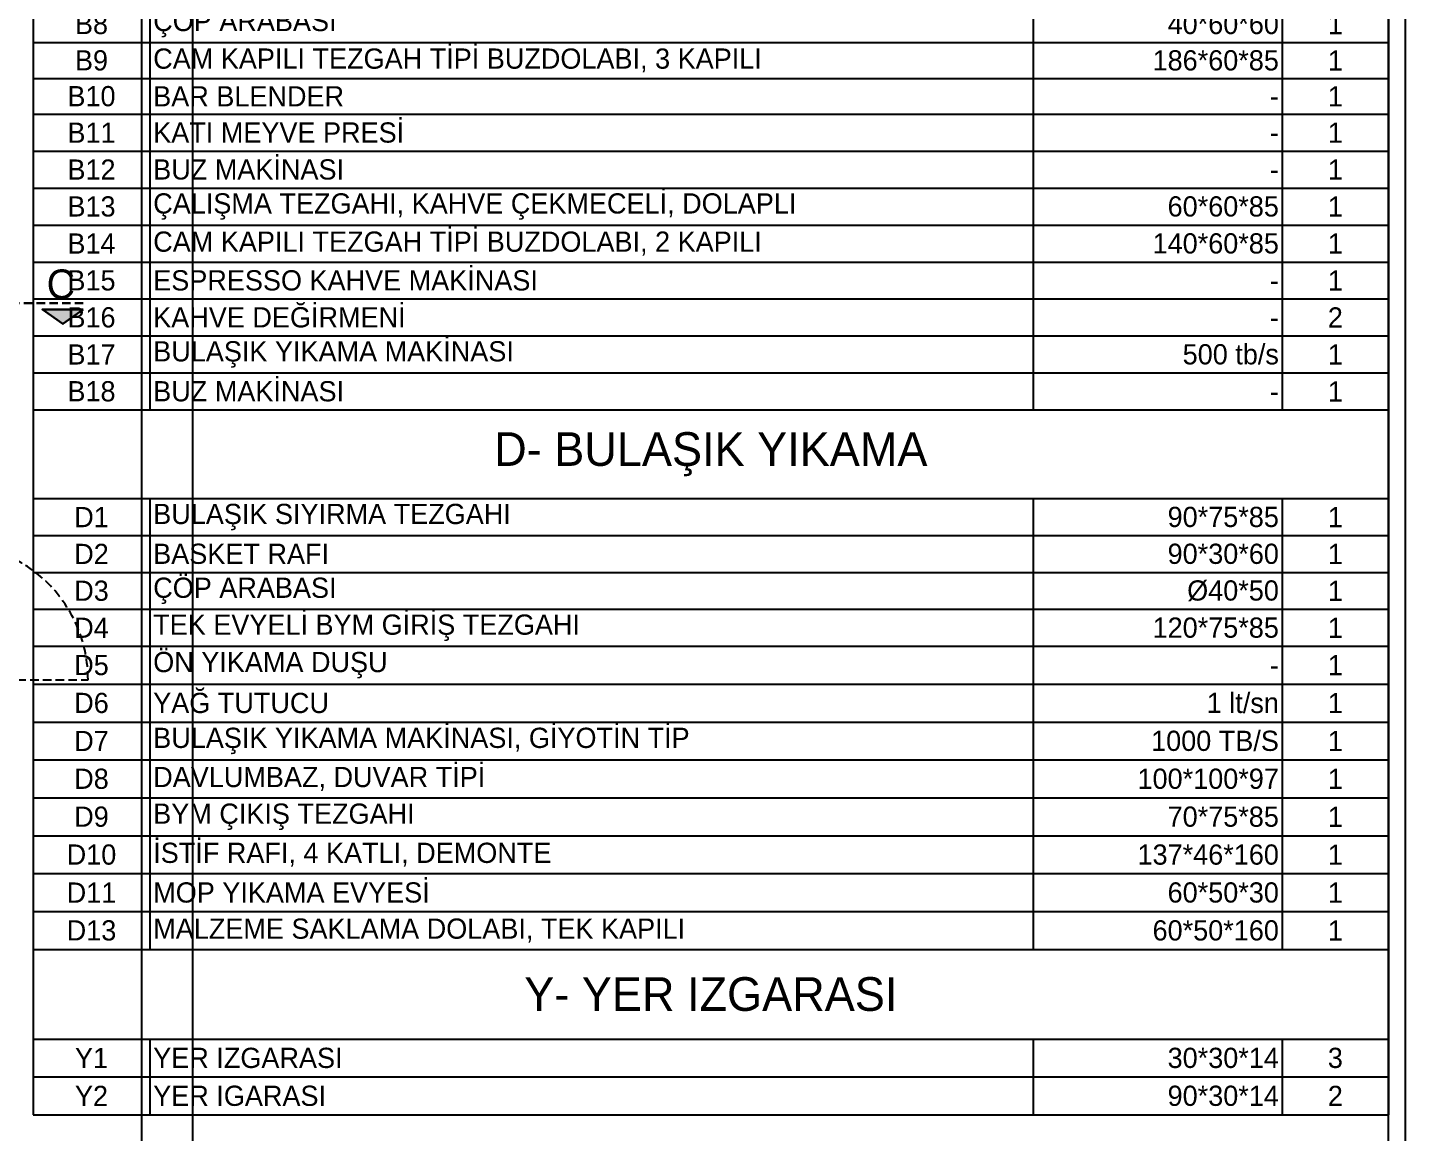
# Model space of a CAD drawing. Header units: millimetres. Extents: x 106699 to 122058, y 158555 to 162844.
# Drawn here: x 114003 to 114815, y 159595 to 160246 of the extents above; entities that cross this region are included whole.
import ezdxf
from ezdxf.enums import TextEntityAlignment as Align

# ---------------------------------------------------------------- set-up
doc = ezdxf.new("R2010")
doc.units = ezdxf.units.MM
doc.linetypes.add('300_Z4_FCD_F03$0$GESTRICHELT', pattern=[0.75, 0.5, -0.25])
doc.linetypes.add('HIDDEN', pattern=[0.375, 0.25, -0.125])
doc.layers.add('300_Z4_FCD_F03$0$0-LNS-VL8', color=252, linetype='Continuous')
doc.layers.add('300_Z4_STR_F03$0$AUDIT_D_220920114151-103', color=251, linetype='Continuous', lineweight=5)
doc.layers.add('area', color=200, linetype='Continuous', plot=False)
doc.styles.add('SKTÜRK', font='GOTHIC.TTF', dxfattribs={"height": 11})
doc.styles.add('TAKSİM', font='GOTHIC.TTF', dxfattribs={"height": 20})

# ---------------------------------------------------------------- blocks, each defined once
blk = doc.blocks.new('Layout1')
at = {"layer": 'area'}
for points in [[(0, 1485), (0, 0), (2100, 0), (2100, 1485)], [(25.54, 1459.46), (25.54, 25.54), (2074.46, 25.54), (2074.46, 1459.46)]]:
    blk.add_lwpolyline(points, close=True, dxfattribs=at)
blk = doc.blocks.new('A$C23cbbed9')
at = {"layer": '300_Z4_FCD_F03$0$0-LNS-VL8', "linetype": '300_Z4_FCD_F03$0$GESTRICHELT', "ltscale": 10}
blk.add_line((12.37, 1.67), (91.44, 1.67), dxfattribs=at)
blk.add_arc((11.44, 1.67), 80, 0, 90.13297, dxfattribs=at)
blk = doc.blocks.new('*T234')
at = {"color": 0, "linetype": 'ByBlock', "lineweight": -2, "transparency": 16777216}
for p, q in [((0, 0), (798.56, 0)), ((0, 0), (0, -1666.33)), ((68.76, 0), (68.76, -48.15)), ((589.29, 0), (589.29, -48.15)), ((735.97, 0), (735.97, -48.15)), ((798.56, 0), (798.56, -1666.33)), ((0, -48.15), (798.56, -48.15)), ((0, -103.1), (798.56, -103.1)), ((68.76, -103.1), (68.76, -520.61)), ((589.29, -103.1), (589.29, -520.61)), ((735.97, -103.1), (735.97, -520.61)), ((0, -126.87), (798.56, -126.87)), ((0, -148.86), (798.56, -148.86)), ((0, -170.85), (798.56, -170.85)), ((0, -192.85), (798.56, -192.85)), ((0, -214.84), (798.56, -214.84)), ((0, -236.83), (798.56, -236.83)), ((0, -258.83), (798.56, -258.83)), ((0, -280.82), (798.56, -280.82)), ((0, -302.81), (798.56, -302.81)), ((0, -324.81), (798.56, -324.81)), ((0, -346.8), (798.56, -346.8)), ((0, -368.79), (798.56, -368.79)), ((0, -390.79), (798.56, -390.79)), ((0, -412.78), (798.56, -412.78)), ((0, -432.64), (798.56, -432.64)), ((0, -454.63), (798.56, -454.63)), ((0, -476.62), (798.56, -476.62)), ((0, -498.62), (798.56, -498.62)), ((0, -520.61), (798.56, -520.61)), ((0, -572.16), (798.56, -572.16)), ((68.76, -572.16), (68.76, -810.25)), ((589.29, -572.16), (589.29, -810.25)), ((735.97, -572.16), (735.97, -810.25)), ((0, -593.89), (798.56, -593.89)), ((0, -614.99), (798.56, -614.99)), ((0, -636.77), (798.56, -636.77)), ((0, -658.55), (798.56, -658.55)), ((0, -679.65), (798.56, -679.65)), ((0, -701.42), (798.56, -701.42)), ((0, -723.18), (798.56, -723.18)), ((0, -744.95), (798.56, -744.95)), ((0, -766.72), (798.56, -766.72)), ((0, -788.48), (798.56, -788.48)), ((0, -810.25), (798.56, -810.25)), ((0, -861.8), (798.56, -861.8)), ((68.76, -861.8), (68.76, -1250.98)), ((589.29, -861.8), (589.29, -1250.98)), ((735.97, -861.8), (735.97, -1250.98)), ((0, -882.9), (798.56, -882.9)), ((0, -904.68), (798.56, -904.68)), ((0, -926.45), (798.56, -926.45)), ((0, -948.21), (798.56, -948.21)), ((0, -969.94), (798.56, -969.94)), ((0, -991.04), (798.56, -991.04)), ((0, -1012.81), (798.56, -1012.81)), ((0, -1034.57), (798.56, -1034.57)), ((0, -1055.67), (798.56, -1055.67)), ((0, -1076.77), (798.56, -1076.77)), ((0, -1098.5), (798.56, -1098.5)), ((0, -1120.28), (798.56, -1120.28)), ((0, -1142.06), (798.56, -1142.06)), ((0, -1163.85), (798.56, -1163.85)), ((0, -1185.63), (798.56, -1185.63)), ((0, -1207.41), (798.56, -1207.41)), ((0, -1229.19), (798.56, -1229.19)), ((0, -1250.98), (798.56, -1250.98)), ((0, -1303.25), (798.56, -1303.25)), ((68.76, -1303.25), (68.76, -1568.88)), ((589.29, -1303.25), (589.29, -1568.88)), ((735.97, -1303.25), (735.97, -1568.88)), ((0, -1324.98), (798.56, -1324.98)), ((0, -1346.7), (798.56, -1346.7)), ((0, -1368.47), (798.56, -1368.47)), ((0, -1390.2), (798.56, -1390.2)), ((0, -1412.53), (798.56, -1412.53)), ((0, -1434.87), (798.56, -1434.87)), ((0, -1457.2), (798.56, -1457.2)), ((0, -1479.54), (798.56, -1479.54)), ((0, -1501.87), (798.56, -1501.87)), ((0, -1524.21), (798.56, -1524.21)), ((0, -1546.54), (798.56, -1546.54)), ((0, -1568.88), (798.56, -1568.88)), ((0, -1621.66), (798.56, -1621.66)), ((68.76, -1621.66), (68.76, -1666.33)), ((589.29, -1621.66), (589.29, -1666.33)), ((735.97, -1621.66), (735.97, -1666.33)), ((0, -1644), (798.56, -1644)), ((0, -1666.33), (798.56, -1666.33))]:
    blk.add_line(p, q, dxfattribs=at)
at = {"color": 0, "transparency": 16777216, "style": 'SKTÜRK'}
for s, insert, char_height, width, attachment_point in [('ÜRÜN ADI', (329.03, -24.07), 11.914, 490.7392, 5), ('ÖLÇÜ', (662.63, -24.07), 11.914, 116.8967, 5), ('P.NO', (34.38, -24.07), 11.914, 38.9772, 5), ('AD.', (767.26, -24.07), 11.914, 32.7984, 5), ('M- MUTFAK', (399.28, -75.62), 19.857, 794.5841, 5), ('DEPO TİPİ DERİN DONDURUCU, TEK KAPILI ', (70.75, -114.98), 11.9144, 516.5538, 4), ('M1', (34.38, -114.98), 11.914, 64.7917, 5), ('70*85*205', (733.99, -114.98), 11.914, 142.7112, 6), ('1', (767.26, -114.98), 11.91, 58.613, 5), ('DEPO TİPİ BUZDOLABI, TEK KAPILI ', (70.75, -137.86), 11.9144, 516.5538, 4), ('M2', (34.38, -137.86), 11.914, 64.7917, 5), ('70*85*205', (733.99, -137.86), 11.914, 142.7112, 6), ('4', (767.26, -137.86), 11.91, 58.613, 5), ('M3', (34.38, -159.86), 11.914, 64.7917, 5), ('ROBOT COUPE SEBZE DOĞRAMA MAKİNASI', (70.75, -159.86), 11.9144, 516.5538, 4), ('1', (767.26, -159.86), 11.91, 58.613, 5), ('-', (733.99, -159.86), 11.91, 142.7112, 6), ('M4', (34.38, -181.85), 11.914, 64.7917, 5), ('TEZGAH TİPİ BUZDOLABI, 3 KAPILI ', (70.75, -181.85), 11.9144, 516.5538, 4), ('186*70*85', (733.99, -181.85), 11.914, 142.7112, 6), ('1', (767.26, -181.85), 11.91, 58.613, 5), ('TEZGAH TİPİ BUZDOLABI, 3 KAPILI, EVYELİ ', (70.75, -203.84), 11.9144, 516.5538, 4), ('M4A', (34.38, -203.84), 11.914, 64.7917, 5), ('186*70*85', (733.99, -203.84), 11.914, 142.7112, 6), ('1', (767.26, -203.84), 11.91, 58.613, 5), ('ÇALIŞMA TEZGAHI ', (70.75, -225.84), 11.9144, 516.5538, 4), ('M5', (34.38, -225.84), 11.914, 64.7917, 5), ('130*70*85', (733.99, -225.84), 11.914, 142.7112, 6), ('1', (767.26, -225.84), 11.91, 58.613, 5), ('M5A', (34.38, -247.83), 11.914, 64.7917, 5), ('UN ŞEKER ARABASI ', (70.75, -247.83), 11.9144, 516.5538, 4), ('103 lt.', (733.99, -247.83), 11.914, 142.7112, 6), ('3', (767.26, -247.83), 11.91, 58.613, 5), ('M6', (34.38, -269.82), 11.914, 64.7917, 5), ('DUVAR RAFI ', (70.75, -269.82), 11.9144, 516.5538, 4), ('316*30*4', (733.99, -269.82), 11.914, 142.7112, 6), ('2', (767.26, -269.82), 11.91, 58.613, 5), ('HOBAR MİKSER ', (70.75, -291.82), 11.9144, 516.5538, 4), ('M7', (34.38, -291.82), 11.914, 64.7917, 5), ('1', (767.26, -291.82), 11.91, 58.613, 5), ('-', (733.99, -291.82), 11.91, 142.7112, 6), ('M8', (34.38, -313.81), 11.914, 64.7917, 5), ('İNDÜKSİYONLU OCAK', (70.75, -313.81), 11.9144, 516.5538, 4), ('1', (767.26, -313.81), 11.91, 58.613, 5), ('-', (733.99, -313.81), 11.91, 142.7112, 6), ('M9', (34.38, -335.8), 11.914, 64.7917, 5), ('TEPSİ TAŞIMA ARABASI ', (70.75, -335.8), 11.9144, 516.5538, 4), ('15 katlı ', (733.99, -335.8), 11.914, 142.7112, 6), ('1', (767.26, -335.8), 11.91, 58.613, 5), ('M10', (34.38, -357.8), 11.914, 64.7917, 5), ('BLODGET FIRIN ', (70.75, -357.8), 11.9144, 516.5538, 4), ('1', (767.26, -357.8), 11.91, 58.613, 5), ('-', (733.99, -357.8), 11.91, 142.7112, 6), ('DAVLUMBAZ, DUVAR TİPİ, FİLTRELİ ', (70.75, -379.79), 11.9144, 516.5538, 4), ('M11', (34.38, -379.79), 11.914, 64.7917, 5), ('135*110*50', (733.99, -379.79), 11.914, 142.7112, 6), ('1', (767.26, -379.79), 11.91, 58.613, 5), ('M12', (34.38, -401.78), 11.914, 64.7917, 5), ('ÇÖP ARABASI ', (70.75, -401.78), 11.9144, 516.5538, 4), ('40*70*80', (733.99, -401.78), 11.914, 142.7112, 6), ('3', (767.26, -401.78), 11.91, 58.613, 5), ('DİZDEN KUMANDALI EL YIKAMA LAVABOSU ', (70.75, -422.71), 11.9144, 516.5538, 4), ('M13', (34.38, -422.71), 11.914, 64.7917, 5), ('1', (767.26, -422.71), 11.91, 58.613, 5), ('-', (733.99, -422.71), 11.91, 142.7112, 6), ('M14', (34.38, -443.63), 11.914, 64.7917, 5), ('DONDURMA MAKİNASI ', (70.75, -443.63), 11.9144, 516.5538, 4), ('1', (767.26, -443.63), 11.91, 58.613, 5), ('-', (733.99, -443.63), 11.91, 142.7112, 6), ('M15', (34.38, -465.63), 11.914, 64.7917, 5), ('ÇALIŞMA TEZGAHI, TABAN RAFLI ', (70.75, -465.63), 11.9144, 516.5538, 4), ('70*70*60', (733.99, -465.63), 11.914, 142.7112, 6), ('1', (767.26, -465.63), 11.91, 58.613, 5), ('HOBART MİKSER ', (70.75, -487.62), 11.9144, 516.5538, 4), ('M16', (34.38, -487.62), 11.914, 64.7917, 5), ('1', (767.26, -487.62), 11.91, 58.613, 5), ('-', (733.99, -487.62), 11.91, 142.7112, 6), ('MALZEME DOLABI, İKİ KAPILI ', (70.75, -509.62), 11.9144, 516.5538, 4), ('M17', (34.38, -509.62), 11.914, 64.7917, 5), ('100*50*160', (733.99, -509.62), 11.914, 142.7112, 6), ('1', (767.26, -509.62), 11.91, 58.613, 5), ('S- SERVİS', (399.28, -546.39), 19.857, 794.5841, 5), ('PASTA TEŞHİR DOLABI', (70.75, -583.02), 11.9144, 516.5538, 4), ('S1', (34.38, -583.02), 11.914, 64.7917, 5), ('150*70*140', (733.99, -583.02), 11.914, 142.7112, 6), ('1', (767.26, -583.02), 11.91, 58.613, 5), ('S2', (34.38, -604.44), 11.914, 64.7917, 5), ('CUPCAKE VİTRİNİ', (70.75, -604.44), 11.9144, 516.5538, 4), ('145*70*140', (733.99, -604.44), 11.914, 142.7112, 6), ('1', (767.26, -604.44), 11.91, 58.613, 5), ('S3', (34.38, -625.88), 11.914, 64.7917, 5), ('ICING& THEATER& CAKE DISPLAY', (70.75, -625.88), 11.9144, 516.5538, 4), ('270*70*140', (733.99, -625.88), 11.914, 142.7112, 6), ('1', (767.26, -625.88), 11.91, 58.613, 5), ('İNDÜKSİYONLU OCAK, SETÜSTÜ', (70.75, -647.66), 11.9144, 516.5538, 4), ('S4', (34.38, -647.66), 11.914, 64.7917, 5), ('-', (733.99, -647.66), 11.91, 142.7112, 6), ('1', (767.26, -647.66), 11.91, 58.613, 5), ('S5', (34.38, -669.1), 11.914, 64.7917, 5), ('MİKSER', (70.75, -669.1), 11.914, 516.5538, 4), ('1', (767.26, -669.1), 11.91, 58.613, 5), ('-', (733.99, -669.1), 11.91, 142.7112, 6), ('TEPSİ TAŞIMA ARABASI, KAPALI GÖVDE', (70.75, -690.54), 11.9144, 516.5538, 4), ('S6', (34.38, -690.54), 11.914, 64.7917, 5), ('15 katlı ', (733.99, -690.54), 11.914, 142.7112, 6), ('1', (767.26, -690.54), 11.91, 58.613, 5), ('S7', (34.38, -712.3), 11.914, 64.7917, 5), ('CAM KAPILI TEZGAH TİPİ BUZDOLABI, 2 KAPILI ', (70.75, -712.3), 11.9144, 516.5538, 4), ('120*70*85', (733.99, -712.3), 11.914, 142.7112, 6), ('1', (767.26, -712.3), 11.91, 58.613, 5), ('S8', (34.38, -734.07), 11.914, 64.7917, 5), ('TEK EVYELİ ÇALIŞMA TEZGAHI', (70.75, -734.07), 11.9144, 516.5538, 4), ('140*70*85', (733.99, -734.07), 11.914, 142.7112, 6), ('1', (767.26, -734.07), 11.91, 58.613, 5), ('ÇÖP ARABASI ', (70.75, -755.83), 11.9144, 516.5538, 4), ('S9', (34.38, -755.83), 11.914, 64.7917, 5), ('40*60*60', (733.99, -755.83), 11.914, 142.7112, 6), ('1', (767.26, -755.83), 11.91, 58.613, 5), ('DONDURMA DOLABI, 8 GÖZLÜ', (70.75, -777.6), 11.9144, 516.5538, 4), ('S10', (34.38, -777.6), 11.914, 64.7917, 5), ('84*90*140', (733.99, -777.6), 11.914, 142.7112, 6), ('1', (767.26, -777.6), 11.91, 58.613, 5), ('S11', (34.38, -799.37), 11.914, 64.7917, 5), ('DİK TİP TEŞHİR DOLABI, İKİ KAPILI ', (70.75, -799.37), 11.9144, 516.5538, 4), ('120*70*200', (733.99, -799.37), 11.914, 142.7112, 6), ('1', (767.26, -799.37), 11.91, 58.613, 5), ('B- BAR', (399.28, -836.02), 19.857, 794.5841, 5), ('B1', (34.38, -872.35), 11.914, 64.7917, 5), ('ÇALIŞMA TEZGAHI, TABAN VE ARA RAFLI, DOLAPLI', (70.75, -872.35), 11.9144, 516.5538, 4), ('120*70*85', (733.99, -872.35), 11.914, 142.7112, 6), ('1', (767.26, -872.35), 11.91, 58.613, 5), ('ÇAY OCAĞI, ELEKTRİKLİ ', (70.75, -893.79), 11.9144, 516.5538, 4), ('B2', (34.38, -893.79), 11.914, 64.7917, 5), ('1', (767.26, -893.79), 11.91, 58.613, 5), ('-', (733.99, -893.79), 11.91, 142.7112, 6), ('FİLTRE KAHVE MAKİNASI ', (70.75, -915.56), 11.9144, 516.5538, 4), ('B3', (34.38, -915.56), 11.914, 64.7917, 5), ('-', (733.99, -915.56), 11.91, 142.7112, 6), ('1', (767.26, -915.56), 11.91, 58.613, 5), ('B4', (34.38, -937.33), 11.914, 64.7917, 5), ('TÜRK KAHVE MAKİNASI ', (70.75, -937.33), 11.9144, 516.5538, 4), ('1', (767.26, -937.33), 11.91, 58.613, 5), ('-', (733.99, -937.33), 11.91, 142.7112, 6), ('B5', (34.38, -959.08), 11.914, 64.7917, 5), ('ÇALIŞMA TEZGAHI, DOLAPLI ', (70.75, -959.08), 11.9144, 516.5538, 4), ('130*60*85', (733.99, -959.08), 11.914, 142.7112, 6), ('1', (767.26, -959.08), 11.91, 58.613, 5), ('EVYE GÖZÜ ', (70.75, -980.49), 11.914, 516.5538, 4), ('B6', (34.38, -980.49), 11.914, 64.7917, 5), ('40*40*25', (733.99, -980.49), 11.914, 142.7112, 6), ('1', (767.26, -980.49), 11.91, 58.613, 5), ('B7', (34.38, -1001.92), 11.914, 64.7917, 5), ('RINCER ', (70.75, -1001.92), 11.914, 516.5538, 4), ('1', (767.26, -1001.92), 11.91, 58.613, 5), ('-', (733.99, -1001.92), 11.91, 142.7112, 6), ('ÇÖP ARABASI ', (70.75, -1023.69), 11.9144, 516.5538, 4), ('B8', (34.38, -1023.69), 11.914, 64.7917, 5), ('40*60*60', (733.99, -1023.69), 11.914, 142.7112, 6), ('1', (767.26, -1023.69), 11.91, 58.613, 5), ('B9', (34.38, -1045.12), 11.914, 64.7917, 5), ('CAM KAPILI TEZGAH TİPİ BUZDOLABI, 3 KAPILI ', (70.75, -1045.12), 11.9144, 516.5538, 4), ('186*60*85', (733.99, -1045.12), 11.914, 142.7112, 6), ('1', (767.26, -1045.12), 11.91, 58.613, 5), ('B10', (34.38, -1066.22), 11.914, 64.7917, 5), ('BAR BLENDER ', (70.75, -1066.22), 11.9144, 516.5538, 4), ('1', (767.26, -1066.22), 11.91, 58.613, 5), ('-', (733.99, -1066.22), 11.91, 142.7112, 6), ('KATI MEYVE PRESİ ', (70.75, -1087.64), 11.9144, 516.5538, 4), ('B11', (34.38, -1087.64), 11.914, 64.7917, 5), ('1', (767.26, -1087.64), 11.91, 58.613, 5), ('-', (733.99, -1087.64), 11.91, 142.7112, 6), ('B12', (34.38, -1109.39), 11.914, 64.7917, 5), ('BUZ MAKİNASI', (70.75, -1109.39), 11.9144, 516.5538, 4), ('1', (767.26, -1109.39), 11.91, 58.613, 5), ('-', (733.99, -1109.39), 11.91, 142.7112, 6), ('ÇALIŞMA TEZGAHI, KAHVE ÇEKMECELİ, DOLAPLI ', (70.75, -1131.17), 11.9144, 516.5538, 4), ('B13', (34.38, -1131.17), 11.914, 64.7917, 5), ('60*60*85', (733.99, -1131.17), 11.914, 142.7112, 6), ('1', (767.26, -1131.17), 11.91, 58.613, 5), ('CAM KAPILI TEZGAH TİPİ BUZDOLABI, 2 KAPILI ', (70.75, -1152.96), 11.9144, 516.5538, 4), ('B14', (34.38, -1152.96), 11.914, 64.7917, 5), ('140*60*85', (733.99, -1152.96), 11.914, 142.7112, 6), ('1', (767.26, -1152.96), 11.91, 58.613, 5), ('B15', (34.38, -1174.74), 11.914, 64.7917, 5), ('ESPRESSO KAHVE MAKİNASI ', (70.75, -1174.74), 11.9144, 516.5538, 4), ('1', (767.26, -1174.74), 11.91, 58.613, 5), ('-', (733.99, -1174.74), 11.91, 142.7112, 6), ('B16', (34.38, -1196.52), 11.914, 64.7917, 5), ('KAHVE DEĞİRMENİ', (70.75, -1196.52), 11.9144, 516.5538, 4), ('2', (767.26, -1196.52), 11.91, 58.613, 5), ('-', (733.99, -1196.52), 11.91, 142.7112, 6), ('BULAŞIK YIKAMA MAKİNASI', (70.75, -1218.3), 11.9144, 516.5538, 4), ('B17', (34.38, -1218.3), 11.914, 64.7917, 5), ('500 tb/s', (733.99, -1218.3), 11.914, 142.7112, 6), ('1', (767.26, -1218.3), 11.91, 58.613, 5), ('B18', (34.38, -1240.08), 11.914, 64.7917, 5), ('BUZ MAKİNASI', (70.75, -1240.08), 11.9144, 516.5538, 4), ('-', (733.99, -1240.08), 11.91, 142.7112, 6), ('1', (767.26, -1240.08), 11.91, 58.613, 5), ('D- BULAŞIK YIKAMA', (399.28, -1277.11), 19.8573, 794.5841, 5), ('BULAŞIK SIYIRMA TEZGAHI', (70.75, -1314.12), 11.9144, 516.5538, 4), ('D1', (34.38, -1314.12), 11.914, 64.7917, 5), ('90*75*85', (733.99, -1314.12), 11.914, 142.7112, 6), ('1', (767.26, -1314.12), 11.91, 58.613, 5), ('D2', (34.38, -1335.84), 11.914, 64.7917, 5), ('BASKET RAFI ', (70.75, -1335.84), 11.9144, 516.5538, 4), ('90*30*60', (733.99, -1335.84), 11.914, 142.7112, 6), ('1', (767.26, -1335.84), 11.91, 58.613, 5), ('ÇÖP ARABASI ', (70.75, -1357.59), 11.9144, 516.5538, 4), ('D3', (34.38, -1357.59), 11.914, 64.7917, 5), ('%%C40*50', (733.99, -1357.59), 11.914, 142.7112, 6), ('1', (767.26, -1357.59), 11.91, 58.613, 5), ('TEK EVYELİ BYM GİRİŞ TEZGAHI', (70.75, -1379.33), 11.9144, 516.5538, 4), ('D4', (34.38, -1379.33), 11.914, 64.7917, 5), ('120*75*85', (733.99, -1379.33), 11.914, 142.7112, 6), ('1', (767.26, -1379.33), 11.91, 58.613, 5), ('D5', (34.38, -1401.36), 11.914, 64.7917, 5), ('ÖN YIKAMA DUŞU', (70.75, -1401.36), 11.9144, 516.5538, 4), ('1', (767.26, -1401.36), 11.91, 58.613, 5), ('-', (733.99, -1401.36), 11.91, 142.7112, 6), ('D6', (34.38, -1423.7), 11.914, 64.7917, 5), ('YAĞ TUTUCU ', (70.75, -1423.7), 11.9144, 516.5538, 4), ('1 lt/sn', (733.99, -1423.7), 11.914, 142.7112, 6), ('1', (767.26, -1423.7), 11.91, 58.613, 5), ('BULAŞIK YIKAMA MAKİNASI, GİYOTİN TİP ', (70.75, -1446.03), 11.9144, 516.5538, 4), ('D7', (34.38, -1446.03), 11.914, 64.7917, 5), ('1000 TB/S ', (733.99, -1446.03), 11.914, 142.7112, 6), ('1', (767.26, -1446.03), 11.91, 58.613, 5), ('DAVLUMBAZ, DUVAR TİPİ', (70.75, -1468.37), 11.9144, 516.5538, 4), ('D8', (34.38, -1468.37), 11.914, 64.7917, 5), ('100*100*97', (733.99, -1468.37), 11.914, 142.7112, 6), ('1', (767.26, -1468.37), 11.91, 58.613, 5), ('D9', (34.38, -1490.7), 11.914, 64.7917, 5), ('BYM ÇIKIŞ TEZGAHI ', (70.75, -1490.7), 11.9144, 516.5538, 4), ('70*75*85', (733.99, -1490.7), 11.914, 142.7112, 6), ('1', (767.26, -1490.7), 11.91, 58.613, 5), ('D10', (34.38, -1513.04), 11.914, 64.7917, 5), ('İSTİF RAFI, 4 KATLI, DEMONTE ', (70.75, -1513.04), 11.9144, 516.5538, 4), ('137*46*160', (733.99, -1513.04), 11.914, 142.7112, 6), ('1', (767.26, -1513.04), 11.91, 58.613, 5), ('MOP YIKAMA EVYESİ ', (70.75, -1535.37), 11.9144, 516.5538, 4), ('D11', (34.38, -1535.37), 11.914, 64.7917, 5), ('60*50*30', (733.99, -1535.37), 11.914, 142.7112, 6), ('1', (767.26, -1535.37), 11.91, 58.613, 5), ('MALZEME SAKLAMA DOLABI, TEK KAPILI', (70.75, -1557.71), 11.9144, 516.5538, 4), ('D13', (34.38, -1557.71), 11.914, 64.7917, 5), ('60*50*160', (733.99, -1557.71), 11.914, 142.7112, 6), ('1', (767.26, -1557.71), 11.91, 58.613, 5), ('Y- YER IZGARASI', (399.28, -1595.27), 19.8573, 794.5841, 5), ('Y1', (34.38, -1632.83), 11.914, 64.7917, 5), ('YER IZGARASI', (70.75, -1632.83), 11.9144, 516.5538, 4), ('30*30*14', (733.99, -1632.83), 11.914, 142.7112, 6), ('3', (767.26, -1632.83), 11.91, 58.613, 5), ('Y2', (34.38, -1655.16), 11.914, 64.7917, 5), ('YER IGARASI', (70.75, -1655.16), 11.9144, 516.5538, 4), ('90*30*14', (733.99, -1655.16), 11.914, 142.7112, 6), ('2', (767.26, -1655.16), 11.91, 58.613, 5)]:
    blk.add_mtext(s, dxfattribs=dict(at, insert=insert, char_height=char_height, width=width, attachment_point=attachment_point))

msp = doc.modelspace()

# ---------------------------------------------------------------- hatches: boundary and pattern name
at = {"layer": '300_Z4_STR_F03$0$AUDIT_D_220920114151-103', "linetype": 'HIDDEN', "lineweight": 30, "ltscale": 10, "true_color": 0xae1ea2}
h = msp.add_hatch(color=214, dxfattribs=at)
h.dxf.hatch_style = 1
h.paths.add_polyline_path([(114035.77, 160080.19), (114011.7, 160080.19), (114023.73, 160071.6)])

# ---------------------------------------------------------------- linework, layer by layer
for points in [[(111934.78, 159211.93), (114814.78, 159211.93), (114814.78, 161281.93), (111934.78, 161281.93)], [(111944.78, 159221.93), (114804.78, 159221.93), (114804.78, 161271.93), (111944.78, 161271.93)]]:
    msp.add_lwpolyline(points, close=True)
at = {"layer": '300_Z4_STR_F03$0$AUDIT_D_220920114151-103', "color": 214, "linetype": 'HIDDEN', "lineweight": 30, "ltscale": 20, "true_color": 0xae1ea2}
msp.add_line((114035.77, 160083.83), (111915.96, 160083.83), dxfattribs=at)
at = {"layer": '300_Z4_STR_F03$0$AUDIT_D_220920114151-103', "color": 214, "lineweight": 30, "ltscale": 10, "true_color": 0xae1ea2}
msp.add_lwpolyline([(114035.77, 160080.19), (114011.7, 160080.19), (114023.73, 160071.6), (114035.77, 160080.19)], dxfattribs=at)

# ---------------------------------------------------------------- block references
for name, p in [('*T234', (114006.22, 161271.93)), ('A$C23cbbed9', (113947.12, 159860.34))]:
    msp.add_blockref(name, p)
at = {"xscale": 1.174797441050893, "yscale": 1.174797441050893, "zscale": 1.174797441050893}
msp.add_blockref('Layout1', (111633.23, 159501.7), dxfattribs=at)

# ---------------------------------------------------------------- texts
at = {"layer": '300_Z4_STR_F03$0$AUDIT_D_220920114151-103', "color": 214, "lineweight": 30, "ltscale": 10, "true_color": 0xae1ea2, "style": 'TAKSİM'}
msp.add_text('C', height=17.28, dxfattribs=at).set_placement((114022.52, 160086.42, -0.03), align=Align.CENTER)

doc.saveas('drawing.dxf')
